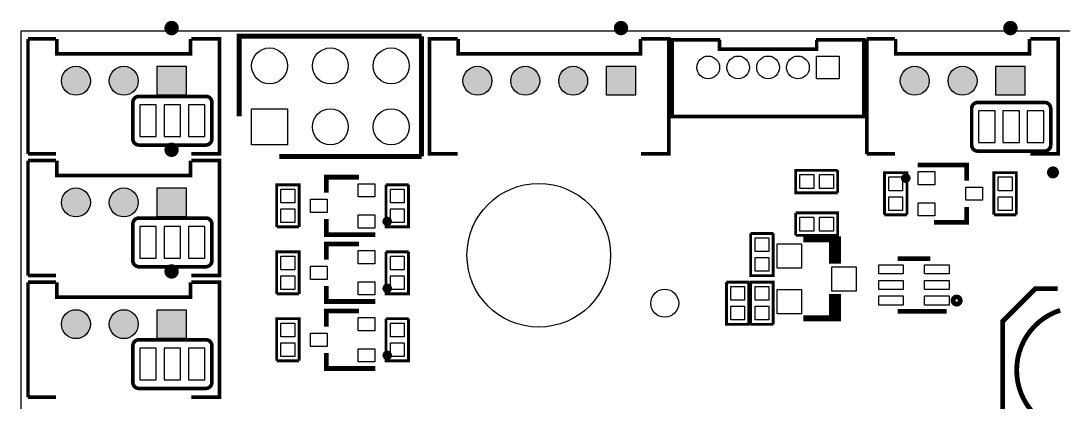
# Model space of a CAD drawing. Extents: x 0 to 145, y 0 to 99.
# Drawn here: x 0.02 to 43.57, y 82.49 to 98.4 of the extents above; entities that cross this region are included whole.
import ezdxf

# ---------------------------------------------------------------- set-up
doc = ezdxf.new("R2010")
doc.units = 0
doc.header["$MEASUREMENT"] = 0
doc.layers.get('0').update_dxf_attribs({"linetype": 'CONTINUOUS'})
for name, color, linetype in [('OUTLINE', 7, 'CONTINUOUS'), ('SILKSCREEN_BOTTOM', 230, 'CONTINUOUS'), ('SILKSCREEN_TOP', 7, 'CONTINUOUS'), ('SOLDERMASK_BOTTOM', 231, 'CONTINUOUS'), ('SOLDERMASK_TOP', 94, 'CONTINUOUS')]:
    doc.layers.add(name, color=color, linetype=linetype)

msp = doc.modelspace()

# ---------------------------------------------------------------- hatches: boundary and pattern name
at = {"linetype": 'Continuous'}
h = msp.add_hatch(color=256, dxfattribs=at)
h.set_gradient(color1=(0, 255, 255), color2=(0, 255, 255), tint=1)
h.paths.add_polyline_path([(5.71246, 90.21572), (6.9215, 90.21572), (6.9215, 91.42476), (5.71246, 91.42476)])
h.paths.add_polyline_path([(3.71348, 90.82024, 1), (4.92252, 90.82024, 1)])
h.paths.add_polyline_path([(2.92354, 90.82024, 1), (1.7145, 90.82024, 1)])
h.paths.add_polyline_path([(5.71246, 86.34476), (5.71246, 85.13572), (6.9215, 85.13572), (6.9215, 86.34476)])
h.paths.add_polyline_path([(4.92252, 85.74024, 1), (3.71348, 85.74024, 1)])
h.paths.add_polyline_path([(2.92354, 85.74024, 1), (1.7145, 85.74024, 1)])
h.paths.add_polyline_path([(18.49374, 95.90024, 1), (19.70278, 95.90024, 1)])
h.paths.add_polyline_path([(20.49272, 95.90024, 1), (21.70176, 95.90024, 1)])
h.paths.add_polyline_path([(22.49424, 95.90024, 1), (23.70328, 95.90024, 1)])
h.paths.add_polyline_path([(24.49322, 95.29572), (25.70226, 95.29572), (25.70226, 96.50476), (24.49322, 96.50476)])
h.paths.add_polyline_path([(36.7665, 95.90024, 1), (37.97554, 95.90024, 1)])
h.paths.add_polyline_path([(38.76548, 95.90024, 1), (39.97452, 95.90024, 1)])
h.paths.add_polyline_path([(40.76446, 95.29572), (41.9735, 95.29572), (41.9735, 96.50476), (40.76446, 96.50476)])
h.paths.add_polyline_path([(48.01743, 94.615, 1), (49.51857, 94.615, 1)])
h.paths.add_polyline_path([(50.55743, 94.615, 1), (52.05857, 94.615, 1)])
h.paths.add_polyline_path([(53.09743, 94.615, 1), (54.59857, 94.615, 1)])
h.paths.add_polyline_path([(55.63743, 94.615, 1), (57.13857, 94.615, 1)])
h.paths.add_polyline_path([(58.17743, 94.615, 1), (59.67857, 94.615, 1)])
h.paths.add_polyline_path([(58.17743, 92.075, 1), (59.67857, 92.075, 1)])
h.paths.add_polyline_path([(55.63743, 92.075, 1), (57.13857, 92.075, 1)])
h.paths.add_polyline_path([(53.09743, 92.075, 1), (54.59857, 92.075, 1)])
h.paths.add_polyline_path([(50.55743, 92.075, 1), (52.05857, 92.075, 1)])
h.paths.add_polyline_path([(48.01616, 91.32316), (49.5173, 91.32316), (49.5173, 92.8243), (48.01616, 92.8243)])
h.paths.add_polyline_path([(92.66174, 83.52028), (92.66174, 82.31124), (93.87078, 82.31124), (93.87078, 83.52028)])
h.paths.add_polyline_path([(95.86976, 82.91576, 1), (94.66072, 82.91576, 1)])
h.paths.add_polyline_path([(97.87128, 82.91576, 1), (96.66224, 82.91576, 1)])
h.paths.add_polyline_path([(99.87026, 82.91576, 1), (98.66122, 82.91576, 1)])
h.paths.add_polyline_path([(1.53924, 38.9255), (1.53924, 37.71646), (2.74828, 37.71646), (2.74828, 38.9255)])
h.paths.add_polyline_path([(2.74828, 36.322, 1), (1.53924, 36.322, 1)])
h.paths.add_polyline_path([(7.82828, 36.322, 1), (6.61924, 36.322, 1)])
h.paths.add_polyline_path([(6.61924, 38.9255), (6.61924, 37.71646), (7.82828, 37.71646), (7.82828, 38.9255)])
h.paths.add_polyline_path([(9.5885, 31.45028), (9.5885, 30.24124), (10.79754, 30.24124), (10.79754, 31.45028)])
h.paths.add_polyline_path([(12.79652, 30.84576, 1), (11.58748, 30.84576, 1)])
h.paths.add_polyline_path([(14.7955, 30.84576, 1), (13.58646, 30.84576, 1)])
h.paths.add_polyline_path([(9.63422, 26.1366), (9.63422, 24.57704), (11.19378, 24.57704), (11.19378, 26.1366)])
h.paths.add_polyline_path([(8.65378, 25.35682, 1), (7.09422, 25.35682, 1)])
h.paths.add_polyline_path([(8.65378, 17.73682, 1), (7.09422, 17.73682, 1)])
h.paths.add_polyline_path([(9.63422, 18.5166), (9.63422, 16.95704), (11.19378, 16.95704), (11.19378, 18.5166)])
h.paths.add_polyline_path([(9.63422, 11.1506), (9.63422, 9.59104), (11.19378, 9.59104), (11.19378, 11.1506)])
h.paths.add_polyline_path([(8.65378, 10.37082, 1), (7.09422, 10.37082, 1)])
h.paths.add_polyline_path([(8.65378, 2.49682, 1), (7.09422, 2.49682, 1)])
h.paths.add_polyline_path([(6.11378, 2.49682, 1), (4.55422, 2.49682, 1)])
h.paths.add_polyline_path([(2.01422, 3.2766), (2.01422, 1.71704), (3.57378, 1.71704), (3.57378, 3.2766)])
h.paths.add_polyline_path([(15.53972, 2.66954), (15.53972, 1.4605), (16.74876, 1.4605), (16.74876, 2.66954)])
h.paths.add_polyline_path([(16.74876, 4.064, 1), (15.53972, 4.064, 1)])
h.paths.add_polyline_path([(16.74876, 6.06298, 1), (15.53972, 6.06298, 1)])
h.paths.add_polyline_path([(21.82876, 6.06298, 1), (20.61972, 6.06298, 1)])
h.paths.add_polyline_path([(21.82876, 4.064, 1), (20.61972, 4.064, 1)])
h.paths.add_polyline_path([(20.61972, 2.66954), (20.61972, 1.4605), (21.82876, 1.4605), (21.82876, 2.66954)])
h.paths.add_polyline_path([(25.69972, 2.66954), (25.69972, 1.4605), (26.90876, 1.4605), (26.90876, 2.66954)])
h.paths.add_polyline_path([(26.90876, 4.064, 1), (25.69972, 4.064, 1)])
h.paths.add_polyline_path([(26.90876, 6.06298, 1), (25.69972, 6.06298, 1)])
h.paths.add_polyline_path([(35.32378, 2.75336, 1), (33.76422, 2.75336, 1)])
h.paths.add_polyline_path([(37.86378, 2.75336, 1), (36.30422, 2.75336, 1)])
h.paths.add_polyline_path([(40.40378, 2.75336, 1), (38.84422, 2.75336, 1)])
h.paths.add_polyline_path([(41.38422, 3.53314), (41.38422, 1.97358), (42.94378, 1.97358), (42.94378, 3.53314)])
h.paths.add_polyline_path([(29.6926, 34.30778), (29.6926, 32.74822), (31.25216, 32.74822), (31.25216, 34.30778)])
h.paths.add_polyline_path([(31.25216, 30.988, 1), (29.6926, 30.988, 1)])
h.paths.add_polyline_path([(31.25216, 28.448, 1), (29.6926, 28.448, 1)])
h.paths.add_polyline_path([(31.25216, 25.908, 1), (29.6926, 25.908, 1)])
h.paths.add_polyline_path([(31.25216, 23.368, 1), (29.6926, 23.368, 1)])
h.paths.add_polyline_path([(31.25216, 20.828, 1), (29.6926, 20.828, 1)])
h.paths.add_polyline_path([(29.6926, 19.06778), (29.6926, 17.50822), (31.25216, 17.50822), (31.25216, 19.06778)])
h.paths.add_polyline_path([(31.25216, 15.748, 1), (29.6926, 15.748, 1)])
h.paths.add_polyline_path([(38.87216, 15.748, 1), (37.3126, 15.748, 1)])
h.paths.add_polyline_path([(43.95216, 15.748, 1), (42.3926, 15.748, 1)])
h.paths.add_polyline_path([(47.25416, 15.748, 1), (45.6946, 15.748, 1)])
h.paths.add_polyline_path([(45.6946, 19.06778), (45.6946, 17.50822), (47.25416, 17.50822), (47.25416, 19.06778)])
h.paths.add_polyline_path([(43.95216, 18.288, 1), (42.3926, 18.288, 1)])
h.paths.add_polyline_path([(43.95216, 20.828, 1), (42.3926, 20.828, 1)])
h.paths.add_polyline_path([(43.95216, 23.368, 1), (42.3926, 23.368, 1)])
h.paths.add_polyline_path([(43.95216, 25.908, 1), (42.3926, 25.908, 1)])
h.paths.add_polyline_path([(43.95216, 28.448, 1), (42.3926, 28.448, 1)])
h.paths.add_polyline_path([(43.95216, 30.988, 1), (42.3926, 30.988, 1)])
h.paths.add_polyline_path([(43.95216, 33.528, 1), (42.3926, 33.528, 1)])
h.paths.add_polyline_path([(45.6946, 34.30778), (45.6946, 32.74822), (47.25416, 32.74822), (47.25416, 34.30778)])
h.paths.add_polyline_path([(47.25416, 30.988, 1), (45.6946, 30.988, 1)])
h.paths.add_polyline_path([(47.25416, 28.448, 1), (45.6946, 28.448, 1)])
h.paths.add_polyline_path([(47.25416, 25.908, 1), (45.6946, 25.908, 1)])
h.paths.add_polyline_path([(47.25416, 23.368, 1), (45.6946, 23.368, 1)])
h.paths.add_polyline_path([(47.25416, 20.828, 1), (45.6946, 20.828, 1)])
h.paths.add_polyline_path([(54.87416, 15.748, 1), (53.3146, 15.748, 1)])
h.paths.add_polyline_path([(59.95416, 15.748, 1), (58.3946, 15.748, 1)])
h.paths.add_polyline_path([(59.95416, 18.288, 1), (58.3946, 18.288, 1)])
h.paths.add_polyline_path([(59.95416, 20.828, 1), (58.3946, 20.828, 1)])
h.paths.add_polyline_path([(59.95416, 23.368, 1), (58.3946, 23.368, 1)])
h.paths.add_polyline_path([(59.95416, 25.908, 1), (58.3946, 25.908, 1)])
h.paths.add_polyline_path([(59.95416, 28.448, 1), (58.3946, 28.448, 1)])
h.paths.add_polyline_path([(59.95416, 30.988, 1), (58.3946, 30.988, 1)])
h.paths.add_polyline_path([(59.95416, 33.528, 1), (58.3946, 33.528, 1)])
h.paths.add_polyline_path([(61.6966, 34.30778), (61.6966, 32.74822), (63.25616, 32.74822), (63.25616, 34.30778)])
h.paths.add_polyline_path([(63.25616, 30.988, 1), (61.6966, 30.988, 1)])
h.paths.add_polyline_path([(63.25616, 28.448, 1), (61.6966, 28.448, 1)])
h.paths.add_polyline_path([(63.25616, 25.908, 1), (61.6966, 25.908, 1)])
h.paths.add_polyline_path([(63.25616, 23.368, 1), (61.6966, 23.368, 1)])
h.paths.add_polyline_path([(63.25616, 20.828, 1), (61.6966, 20.828, 1)])
h.paths.add_polyline_path([(61.6966, 19.06778), (61.6966, 17.50822), (63.25616, 17.50822), (63.25616, 19.06778)])
h.paths.add_polyline_path([(63.25616, 15.748, 1), (61.6966, 15.748, 1)])
h.paths.add_polyline_path([(70.87616, 15.748, 1), (69.3166, 15.748, 1)])
h.paths.add_polyline_path([(75.95616, 15.748, 1), (74.3966, 15.748, 1)])
h.paths.add_polyline_path([(75.95616, 18.288, 1), (74.3966, 18.288, 1)])
h.paths.add_polyline_path([(75.95616, 20.828, 1), (74.3966, 20.828, 1)])
h.paths.add_polyline_path([(75.95616, 23.368, 1), (74.3966, 23.368, 1)])
h.paths.add_polyline_path([(75.95616, 25.908, 1), (74.3966, 25.908, 1)])
h.paths.add_polyline_path([(75.95616, 28.448, 1), (74.3966, 28.448, 1)])
h.paths.add_polyline_path([(75.95616, 30.988, 1), (74.3966, 30.988, 1)])
h.paths.add_polyline_path([(75.95616, 33.528, 1), (74.3966, 33.528, 1)])
h.paths.add_polyline_path([(77.6986, 34.30778), (77.6986, 32.74822), (79.25816, 32.74822), (79.25816, 34.30778)])
h.paths.add_polyline_path([(79.25816, 30.988, 1), (77.6986, 30.988, 1)])
h.paths.add_polyline_path([(79.25816, 28.448, 1), (77.6986, 28.448, 1)])
h.paths.add_polyline_path([(79.25816, 25.908, 1), (77.6986, 25.908, 1)])
h.paths.add_polyline_path([(79.25816, 23.368, 1), (77.6986, 23.368, 1)])
h.paths.add_polyline_path([(79.25816, 20.828, 1), (77.6986, 20.828, 1)])
h.paths.add_polyline_path([(77.6986, 19.06778), (77.6986, 17.50822), (79.25816, 17.50822), (79.25816, 19.06778)])
h.paths.add_polyline_path([(79.25816, 15.748, 1), (77.6986, 15.748, 1)])
h.paths.add_polyline_path([(86.87816, 15.748, 1), (85.3186, 15.748, 1)])
h.paths.add_polyline_path([(91.95816, 15.748, 1), (90.3986, 15.748, 1)])
h.paths.add_polyline_path([(91.95816, 18.288, 1), (90.3986, 18.288, 1)])
h.paths.add_polyline_path([(91.95816, 20.828, 1), (90.3986, 20.828, 1)])
h.paths.add_polyline_path([(91.95816, 23.368, 1), (90.3986, 23.368, 1)])
h.paths.add_polyline_path([(91.95816, 25.908, 1), (90.3986, 25.908, 1)])
h.paths.add_polyline_path([(91.95816, 28.448, 1), (90.3986, 28.448, 1)])
h.paths.add_polyline_path([(91.95816, 30.988, 1), (90.3986, 30.988, 1)])
h.paths.add_polyline_path([(91.95816, 33.528, 1), (90.3986, 33.528, 1)])
h.paths.add_polyline_path([(93.7006, 34.30778), (93.7006, 32.74822), (95.26016, 32.74822), (95.26016, 34.30778)])
h.paths.add_polyline_path([(95.26016, 30.988, 1), (93.7006, 30.988, 1)])
h.paths.add_polyline_path([(95.26016, 28.448, 1), (93.7006, 28.448, 1)])
h.paths.add_polyline_path([(95.26016, 25.908, 1), (93.7006, 25.908, 1)])
h.paths.add_polyline_path([(95.26016, 23.368, 1), (93.7006, 23.368, 1)])
h.paths.add_polyline_path([(95.26016, 20.828, 1), (93.7006, 20.828, 1)])
h.paths.add_polyline_path([(93.7006, 19.06778), (93.7006, 17.50822), (95.26016, 17.50822), (95.26016, 19.06778)])
h.paths.add_polyline_path([(95.26016, 15.748, 1), (93.7006, 15.748, 1)])
h.paths.add_polyline_path([(107.96016, 33.528, 1), (106.4006, 33.528, 1)])
h.paths.add_polyline_path([(107.96016, 30.988, 1), (106.4006, 30.988, 1)])
h.paths.add_polyline_path([(107.96016, 28.448, 1), (106.4006, 28.448, 1)])
h.paths.add_polyline_path([(107.96016, 25.908, 1), (106.4006, 25.908, 1)])
h.paths.add_polyline_path([(107.96016, 23.368, 1), (106.4006, 23.368, 1)])
h.paths.add_polyline_path([(107.96016, 20.828, 1), (106.4006, 20.828, 1)])
h.paths.add_polyline_path([(107.96016, 18.288, 1), (106.4006, 18.288, 1)])
h.paths.add_polyline_path([(107.96016, 15.748, 1), (106.4006, 15.748, 1)])
h.paths.add_polyline_path([(102.88016, 15.748, 1), (101.3206, 15.748, 1)])
h.paths.add_polyline_path([(51.32578, 2.75336, 1), (49.76622, 2.75336, 1)])
h.paths.add_polyline_path([(53.86578, 2.75336, 1), (52.30622, 2.75336, 1)])
h.paths.add_polyline_path([(56.40578, 2.75336, 1), (54.84622, 2.75336, 1)])
h.paths.add_polyline_path([(57.38622, 3.53314), (57.38622, 1.97358), (58.94578, 1.97358), (58.94578, 3.53314)])
h.paths.add_polyline_path([(67.32778, 2.75336, 1), (65.76822, 2.75336, 1)])
h.paths.add_polyline_path([(69.86778, 2.75336, 1), (68.30822, 2.75336, 1)])
h.paths.add_polyline_path([(72.40778, 2.75336, 1), (70.84822, 2.75336, 1)])
h.paths.add_polyline_path([(73.38822, 3.53314), (73.38822, 1.97358), (74.94778, 1.97358), (74.94778, 3.53314)])
h.paths.add_polyline_path([(83.32978, 2.75336, 1), (81.77022, 2.75336, 1)])
h.paths.add_polyline_path([(85.86978, 2.75336, 1), (84.31022, 2.75336, 1)])
h.paths.add_polyline_path([(88.40978, 2.75336, 1), (86.85022, 2.75336, 1)])
h.paths.add_polyline_path([(89.39022, 3.53314), (89.39022, 1.97358), (90.94978, 1.97358), (90.94978, 3.53314)])
h.paths.add_polyline_path([(99.33178, 2.75336, 1), (97.77222, 2.75336, 1)])
h.paths.add_polyline_path([(101.87178, 2.75336, 1), (100.31222, 2.75336, 1)])
h.paths.add_polyline_path([(104.41178, 2.75336, 1), (102.85222, 2.75336, 1)])
h.paths.add_polyline_path([(105.39222, 3.53314), (105.39222, 1.97358), (106.95178, 1.97358), (106.95178, 3.53314)])
h.paths.add_polyline_path([(112.75314, 2.54, 1), (111.19358, 2.54, 1)])
h.paths.add_polyline_path([(112.75314, 5.08, 1), (111.19358, 5.08, 1)])
h.paths.add_polyline_path([(112.75314, 7.62, 1), (111.19358, 7.62, 1)])
h.paths.add_polyline_path([(111.19358, 10.93978), (111.19358, 9.38022), (112.75314, 9.38022), (112.75314, 10.93978)])
h.paths.add_polyline_path([(116.85524, 10.95502), (116.85524, 9.74598), (118.06428, 9.74598), (118.06428, 10.95502)])
h.paths.add_polyline_path([(118.06428, 8.34898, 1), (116.85524, 8.34898, 1)])
h.paths.add_polyline_path([(118.06428, 6.35, 1), (116.85524, 6.35, 1)])
h.paths.add_polyline_path([(118.06428, 4.35102, 1), (116.85524, 4.35102, 1)])
h.paths.add_polyline_path([(118.06428, 2.3495, 1), (116.85524, 2.3495, 1)])
h.paths.add_polyline_path([(134.6454, 6.62178), (134.6454, 5.06222), (136.20496, 5.06222), (136.20496, 6.62178)])
h.paths.add_polyline_path([(136.20496, 8.382, 1), (134.6454, 8.382, 1)])
h.paths.add_polyline_path([(136.20496, 10.922, 1), (134.6454, 10.922, 1)])
h.paths.add_polyline_path([(134.6454, 41.41978), (134.6454, 39.86022), (136.20496, 39.86022), (136.20496, 41.41978)])
h.paths.add_polyline_path([(136.20496, 43.18, 1), (134.6454, 43.18, 1)])
h.paths.add_polyline_path([(136.20496, 45.72, 1), (134.6454, 45.72, 1)])
h.paths.add_polyline_path([(133.2865, 55.38724, 1), (132.07746, 55.38724, 1)])
h.paths.add_polyline_path([(133.2865, 57.38876, 1), (132.07746, 57.38876, 1)])
h.paths.add_polyline_path([(32.13354, 38.24224, 1), (30.9245, 38.24224, 1)])
h.paths.add_polyline_path([(34.13252, 38.24224, 1), (32.92348, 38.24224, 1)])
h.paths.add_polyline_path([(34.92246, 38.84676), (34.92246, 37.63772), (36.1315, 37.63772), (36.1315, 38.84676)])
h.paths.add_polyline_path([(48.13554, 38.24224, 1), (46.9265, 38.24224, 1)])
h.paths.add_polyline_path([(50.13452, 38.24224, 1), (48.92548, 38.24224, 1)])
h.paths.add_polyline_path([(50.92446, 38.84676), (50.92446, 37.63772), (52.1335, 37.63772), (52.1335, 38.84676)])
h.paths.add_polyline_path([(35.24504, 47.8155), (35.24504, 46.1645), (36.89604, 46.1645), (36.89604, 47.8155)])
h.paths.add_polyline_path([(34.35604, 46.99, 1), (32.70504, 46.99, 1)])
h.paths.add_polyline_path([(31.81604, 46.99, 1), (30.16504, 46.99, 1)])
h.paths.add_polyline_path([(96.20186, 95.4405), (97.85922, 95.4405), (97.85922, 96.5835), (96.20186, 96.5835)], flags=9)
h.paths.add_polyline_path([(96.13096, 89.8525), (97.93012, 89.8525), (97.93012, 90.9955), (96.13096, 90.9955)], flags=9)
h.paths.add_polyline_path([(48.29387, 95.6945), (49.24213, 95.6945), (49.24213, 96.8375), (48.29387, 96.8375)], flags=9)
h.paths.add_polyline_path([(48.43568, 89.8525), (49.10032, 89.8525), (49.10032, 90.9955), (48.43568, 90.9955)], flags=9)
h = msp.add_hatch(color=256, dxfattribs=at)
h.set_gradient(color1=(0, 255, 255), color2=(0, 255, 255), tint=1)
h.paths.add_polyline_path([(1.7145, 95.90024, 1), (2.92354, 95.90024, 1)])
h = msp.add_hatch(color=256, dxfattribs=at)
h.set_gradient(color1=(0, 255, 255), color2=(0, 255, 255), tint=1)
h.paths.add_polyline_path([(5.71246, 95.29572), (6.9215, 95.29572), (6.9215, 96.50476), (5.71246, 96.50476)])
h.paths.add_polyline_path([(3.71348, 95.90024, 1), (4.92252, 95.90024, 1)])

# ---------------------------------------------------------------- linework, layer by layer
at = {"layer": 'OUTLINE'}
msp.add_lwpolyline([(0.01778, 97.97796), (0.01778, -0.02286), (138.01852, -0.02286), (138.01852, 97.97796)], close=True, dxfattribs=at)
at = {"layer": 'SILKSCREEN_BOTTOM', "const_width": 0.1524}
for points in [[(4.699, 94.996, -0.414214), (4.953, 95.25)], [(7.747, 95.25, -0.414214), (8.001, 94.996)], [(39.751, 94.742, -0.414214), (40.005, 94.996)], [(42.799, 94.996, -0.414214), (43.053, 94.742)], [(4.953, 93.218, -0.414214), (4.699, 93.472)], [(8.001, 93.472, -0.414214), (7.747, 93.218)], [(40.005, 92.964, -0.414214), (39.751, 93.218)], [(43.053, 93.218, -0.414214), (42.799, 92.964)], [(4.699, 89.916, -0.414214), (4.953, 90.17)], [(7.747, 90.17, -0.414214), (8.001, 89.916)], [(4.953, 88.138, -0.414214), (4.699, 88.392)], [(8.001, 88.392, -0.414214), (7.747, 88.138)], [(4.699, 84.836, -0.414214), (4.953, 85.09)], [(7.747, 85.09, -0.414214), (8.001, 84.836)], [(4.953, 83.058, -0.414214), (4.699, 83.312)], [(8.001, 83.312, -0.414214), (7.747, 83.058)]]:
    msp.add_lwpolyline(points, format="xyb", dxfattribs=at)
for points in [[(4.699, 94.996), (4.699, 93.472)], [(4.953, 95.25), (7.747, 95.25)], [(8.001, 94.996), (8.001, 93.472)], [(42.799, 94.996), (40.005, 94.996)], [(39.751, 93.218), (39.751, 94.742)], [(43.053, 93.218), (43.053, 94.742)], [(4.953, 93.218), (7.747, 93.218)], [(42.799, 92.964), (40.005, 92.964)], [(4.953, 90.17), (7.747, 90.17)], [(4.699, 89.916), (4.699, 88.392)], [(8.001, 89.916), (8.001, 88.392)], [(4.953, 88.138), (7.747, 88.138)], [(4.953, 85.09), (7.747, 85.09)], [(4.699, 84.836), (4.699, 83.312)], [(8.001, 84.836), (8.001, 83.312)], [(4.953, 83.058), (7.747, 83.058)]]:
    msp.add_lwpolyline(points, dxfattribs=at)
at = {"layer": 'SILKSCREEN_TOP'}
for points, const_width in [([(6.46938, 98.09988, 1.000794), (6.16712, 98.09988, 0.999206), (6.46938, 98.09988)], 0.29972), ([(25.2476, 98.09988, 1.000801), (24.94788, 98.09988, 0.9992), (25.2476, 98.09988)], 0.29972), ([(41.52138, 98.09988, 1.000794), (41.21912, 98.09988, 0.999206), (41.52138, 98.09988)], 0.29972), ([(6.46938, 93.01988, 1.000794), (6.16712, 93.01988, 0.999206), (6.46938, 93.01988)], 0.29972), ([(37.0967, 91.83624, 0.997611), (36.89604, 91.83624, 1.002395), (37.0967, 91.83624)], 0.20066), ([(43.27398, 92.075, 1), (43.02252, 92.075, 1), (43.27398, 92.075)], 0.24892), ([(15.42542, 90.02776, 1.002457), (15.22984, 90.02776, 0.997549), (15.42542, 90.02776)], 0.20066), ([(6.46938, 87.93988, 1.000794), (6.16712, 87.93988, 0.999206), (6.46938, 87.93988)], 0.29972), ([(15.42542, 87.23376, 1.002457), (15.22984, 87.23376, 0.997549), (15.42542, 87.23376)], 0.20066), ([(39.27348, 86.72576, 1.001603), (38.97376, 86.72576, 0.9984), (39.27348, 86.72576)], 0.20066), ([(43.44924, 81.32064, -0.727603), (43.44924, 86.31936)], 0.20066), ([(15.42542, 84.43976, 1.002457), (15.22984, 84.43976, 0.997549), (15.42542, 84.43976)], 0.20066)]:
    msp.add_lwpolyline(points, format="xyb", dxfattribs=dict(at, const_width=const_width))
for points, const_width in [([(1.48844, 97.6503), (0.3175, 97.6503)], 0.14986), ([(0.3175, 97.6503), (0.3175, 92.8497)], 0.14986), ([(1.524, 97.6503), (1.524, 97.028), (7.112, 97.028), (7.112, 97.6503)], 0.14986), ([(7.14756, 97.6503), (8.3185, 97.6503), (8.3185, 92.8497), (7.14756, 92.8497)], 0.14986), ([(16.76146, 97.75952), (9.14146, 97.75952), (9.14146, 94.4118)], 0.20066), ([(16.76146, 92.74048), (16.76146, 97.75952)], 0.20066), ([(18.26768, 97.6503), (17.09674, 97.6503), (17.09674, 92.8497), (18.26768, 92.8497)], 0.14986), ([(18.288, 97.6503), (18.288, 97.028), (25.908, 97.028), (25.908, 97.6503)], 0.14986), ([(25.92832, 92.8497), (27.09926, 92.8497), (27.09926, 97.6503), (25.92832, 97.6503)], 0.14986), ([(29.24302, 97.60712), (27.2415, 97.60712), (27.2415, 94.40672), (35.2425, 94.40672), (35.2425, 97.60712), (33.24098, 97.60712)], 0.14986), ([(29.21, 97.60712), (29.21, 97.2185), (33.274, 97.2185), (33.274, 97.60712)], 0.14986), ([(36.54044, 97.6503), (35.3695, 97.6503)], 0.14986), ([(35.3695, 97.6503), (35.3695, 92.8497)], 0.14986), ([(36.576, 97.6503), (36.576, 97.028), (42.164, 97.028), (42.164, 97.6503)], 0.14986), ([(42.19956, 97.6503), (43.3705, 97.6503), (43.3705, 92.8497), (42.19956, 92.8497)], 0.14986), ([(0.3175, 92.8497), (1.48844, 92.8497)], 0.14986), ([(10.81532, 92.74048), (16.76146, 92.74048)], 0.20066), ([(35.3695, 92.8497), (36.54044, 92.8497)], 0.14986), ([(1.48844, 92.5703), (0.3175, 92.5703)], 0.14986), ([(0.3175, 92.5703), (0.3175, 87.7697)], 0.14986), ([(1.524, 92.5703), (1.524, 91.948), (7.112, 91.948), (7.112, 92.5703)], 0.14986), ([(7.14756, 92.5703), (8.3185, 92.5703), (8.3185, 87.7697), (7.14756, 87.7697)], 0.14986), ([(37.49802, 92.38488), (39.54272, 92.38488), (39.54272, 91.73718)], 0.20066), ([(14.14272, 91.87688), (12.78128, 91.87688), (12.78128, 91.22918)], 0.20066), ([(34.15284, 91.2241), (32.39516, 91.2241), (32.39516, 92.1639), (34.15284, 92.1639)], 0.11938), ([(34.15284, 91.2241), (34.15284, 92.1639)], 0.11938), ([(36.1061, 90.30716), (36.1061, 92.06484), (37.0459, 92.06484), (37.0459, 90.30716)], 0.11938), ([(40.6781, 90.30716), (40.6781, 92.06484), (41.6179, 92.06484), (41.6179, 90.30716)], 0.11938), ([(10.7061, 89.79916), (10.7061, 91.55684), (11.6459, 91.55684), (11.6459, 89.79916)], 0.11938), ([(16.2179, 91.55684), (15.2781, 91.55684)], 0.11938), ([(16.2179, 91.55684), (16.2179, 89.79916), (15.2781, 89.79916), (15.2781, 91.55684)], 0.11938), ([(38.18128, 89.98712), (39.54272, 89.98712), (39.54272, 90.63482)], 0.20066), ([(14.82598, 89.47912), (12.78128, 89.47912), (12.78128, 90.12682)], 0.20066), ([(32.39516, 90.3859), (32.39516, 89.4461)], 0.11938), ([(32.39516, 90.3859), (34.15284, 90.3859), (34.15284, 89.4461), (32.39516, 89.4461)], 0.11938), ([(36.1061, 90.30716), (37.0459, 90.30716)], 0.11938), ([(40.6781, 90.30716), (41.6179, 90.30716)], 0.11938), ([(10.7061, 89.79916), (11.6459, 89.79916)], 0.11938), ([(31.4579, 89.52484), (30.5181, 89.52484)], 0.11938), ([(31.4579, 89.52484), (31.4579, 87.76716), (30.5181, 87.76716), (30.5181, 89.52484)], 0.11938), ([(33.909, 89.281), (33.909, 88.392), (34.163, 88.392), (34.163, 89.281), (32.7152, 89.281)], 0.254), ([(14.14272, 89.08288), (12.78128, 89.08288), (12.78128, 88.43518)], 0.20066), ([(10.7061, 87.00516), (10.7061, 88.76284), (11.6459, 88.76284), (11.6459, 87.00516)], 0.11938), ([(16.2179, 88.76284), (15.2781, 88.76284)], 0.11938), ([(16.2179, 88.76284), (16.2179, 87.00516), (15.2781, 87.00516), (15.2781, 88.76284)], 0.11938), ([(38.01872, 88.47582), (36.65728, 88.47582)], 0.20066), ([(0.3175, 87.7697), (1.48844, 87.7697)], 0.14986), ([(1.48844, 87.4903), (0.3175, 87.4903)], 0.14986), ([(0.3175, 87.4903), (0.3175, 82.6897)], 0.14986), ([(1.524, 87.4903), (1.524, 86.868), (7.112, 86.868), (7.112, 87.4903)], 0.14986), ([(7.14756, 87.4903), (8.3185, 87.4903), (8.3185, 82.6897), (7.14756, 82.6897)], 0.14986), ([(30.4419, 87.49284), (29.5021, 87.49284)], 0.11938), ([(30.4419, 87.49284), (30.4419, 85.73516), (29.5021, 85.73516), (29.5021, 87.49284)], 0.11938), ([(30.5181, 85.73516), (30.5181, 87.49284), (31.4579, 87.49284), (31.4579, 85.73516)], 0.11938), ([(14.82598, 86.68512), (12.78128, 86.68512), (12.78128, 87.33282)], 0.20066), ([(43.34002, 80.41894), (41.04894, 80.41894), (41.04894, 85.85962), (42.41038, 87.22106), (43.34002, 87.22106)], 0.20066), ([(10.7061, 87.00516), (11.6459, 87.00516)], 0.11938), ([(33.909, 85.979), (33.909, 86.868), (34.163, 86.868), (34.163, 85.979), (32.7152, 85.979)], 0.254), ([(14.14272, 86.28888), (12.78128, 86.28888), (12.78128, 85.64118)], 0.20066), ([(38.70198, 86.27618), (36.65728, 86.27618)], 0.20066), ([(10.7061, 84.21116), (10.7061, 85.96884), (11.6459, 85.96884), (11.6459, 84.21116)], 0.11938), ([(16.2179, 85.96884), (15.2781, 85.96884)], 0.11938), ([(16.2179, 85.96884), (16.2179, 84.21116), (15.2781, 84.21116), (15.2781, 85.96884)], 0.11938), ([(30.5181, 85.73516), (31.4579, 85.73516)], 0.11938), ([(14.82598, 83.89112), (12.78128, 83.89112), (12.78128, 84.53882)], 0.20066), ([(10.7061, 84.21116), (11.6459, 84.21116)], 0.11938), ([(0.3175, 82.6897), (1.48844, 82.6897)], 0.14986)]:
    msp.add_lwpolyline(points, dxfattribs=dict(at, const_width=const_width))
at = {"layer": 'SOLDERMASK_BOTTOM'}
for points in [[(34.21634, 96.93148), (34.21634, 95.98152), (33.26638, 95.98152), (33.26638, 96.93148)], [(6.9215, 95.29572), (5.71246, 95.29572), (5.71246, 96.50476), (6.9215, 96.50476)], [(25.70226, 95.29572), (24.49322, 95.29572), (24.49322, 96.50476), (25.70226, 96.50476)], [(41.9735, 95.29572), (40.76446, 95.29572), (40.76446, 96.50476), (41.9735, 96.50476)], [(4.9911, 94.8944), (4.9911, 93.5736), (5.6769, 93.5736), (5.6769, 94.8944)], [(6.0071, 94.8944), (6.0071, 93.5736), (6.6929, 93.5736), (6.6929, 94.8944)], [(7.0231, 94.8944), (7.0231, 93.5736), (7.7089, 93.5736), (7.7089, 94.8944)], [(9.65962, 93.22816), (9.65962, 94.7293), (11.16076, 94.7293), (11.16076, 93.22816)], [(40.7289, 93.3196), (40.7289, 94.6404), (40.0431, 94.6404), (40.0431, 93.3196)], [(41.7449, 93.3196), (41.7449, 94.6404), (41.0591, 94.6404), (41.0591, 93.3196)], [(42.7609, 93.3196), (42.7609, 94.6404), (42.0751, 94.6404), (42.0751, 93.3196)], [(6.9215, 90.21572), (5.71246, 90.21572), (5.71246, 91.42476), (6.9215, 91.42476)], [(4.9911, 89.8144), (4.9911, 88.4936), (5.6769, 88.4936), (5.6769, 89.8144)], [(6.0071, 89.8144), (6.0071, 88.4936), (6.6929, 88.4936), (6.6929, 89.8144)], [(7.0231, 89.8144), (7.0231, 88.4936), (7.7089, 88.4936), (7.7089, 89.8144)], [(6.9215, 85.13572), (5.71246, 85.13572), (5.71246, 86.34476), (6.9215, 86.34476)], [(4.9911, 84.7344), (4.9911, 83.4136), (5.6769, 83.4136), (5.6769, 84.7344)], [(6.0071, 84.7344), (6.0071, 83.4136), (6.6929, 83.4136), (6.6929, 84.7344)], [(7.0231, 84.7344), (7.0231, 83.4136), (7.7089, 83.4136), (7.7089, 84.7344)]]:
    msp.add_lwpolyline(points, close=True, dxfattribs=at)
for centre, radius in [((10.41146, 96.52), 0.75057), ((12.95146, 96.52), 0.75057), ((15.49146, 96.52), 0.75057), ((28.74264, 96.4565), 0.47498), ((29.99232, 96.4565), 0.47498), ((31.242, 96.4565), 0.47498), ((32.49168, 96.4565), 0.47498), ((2.31902, 95.90024), 0.60452), ((4.318, 95.90024), 0.60452), ((19.09826, 95.90024), 0.60452), ((21.09724, 95.90024), 0.60452), ((23.09876, 95.90024), 0.60452), ((37.37102, 95.90024), 0.60452), ((39.37, 95.90024), 0.60452), ((12.95146, 93.98), 0.75057), ((15.49146, 93.98), 0.75057), ((21.66112, 88.61806), 2.99974), ((2.31902, 90.82024), 0.60452), ((4.318, 90.82024), 0.60452), ((2.31902, 85.74024), 0.60452), ((4.318, 85.74024), 0.60452)]:
    msp.add_circle(centre, radius, dxfattribs=at)
at = {"layer": 'SOLDERMASK_TOP'}
for points in [[(34.21634, 96.93148), (34.21634, 95.98152), (33.26638, 95.98152), (33.26638, 96.93148)], [(6.9215, 95.29572), (5.71246, 95.29572), (5.71246, 96.50476), (6.9215, 96.50476)], [(25.70226, 95.29572), (24.49322, 95.29572), (24.49322, 96.50476), (25.70226, 96.50476)], [(41.9735, 95.29572), (40.76446, 95.29572), (40.76446, 96.50476), (41.9735, 96.50476)], [(9.65962, 93.22816), (9.65962, 94.7293), (11.16076, 94.7293), (11.16076, 93.22816)], [(33.14954, 91.98356), (33.14954, 91.40444), (32.5755, 91.40444), (32.5755, 91.98356)], [(33.39846, 91.40444), (33.39846, 91.98356), (33.9725, 91.98356), (33.9725, 91.40444)], [(38.21684, 91.56065), (37.5158, 91.56065), (37.5158, 92.11183), (38.21684, 92.11183)], [(14.8082, 91.05265), (14.10716, 91.05265), (14.10716, 91.60383), (14.8082, 91.60383)], [(36.86556, 91.31046), (36.28644, 91.31046), (36.28644, 91.8845), (36.86556, 91.8845)], [(41.43756, 91.31046), (40.85844, 91.31046), (40.85844, 91.8845), (41.43756, 91.8845)], [(6.9215, 90.21572), (5.71246, 90.21572), (5.71246, 91.42476), (6.9215, 91.42476)], [(11.46556, 90.80246), (10.88644, 90.80246), (10.88644, 91.3765), (11.46556, 91.3765)], [(16.03756, 90.80246), (15.45844, 90.80246), (15.45844, 91.3765), (16.03756, 91.3765)], [(36.28644, 91.06154), (36.86556, 91.06154), (36.86556, 90.4875), (36.28644, 90.4875)], [(39.50716, 91.46159), (40.2082, 91.46159), (40.2082, 90.91041), (39.50716, 90.91041)], [(40.85844, 91.06154), (41.43756, 91.06154), (41.43756, 90.4875), (40.85844, 90.4875)], [(12.81684, 90.40241), (12.1158, 90.40241), (12.1158, 90.95359), (12.81684, 90.95359)], [(37.5158, 90.81135), (38.21684, 90.81135), (38.21684, 90.26017), (37.5158, 90.26017)], [(10.88644, 90.55354), (11.46556, 90.55354), (11.46556, 89.9795), (10.88644, 89.9795)], [(14.10716, 90.30335), (14.8082, 90.30335), (14.8082, 89.75217), (14.10716, 89.75217)], [(15.45844, 90.55354), (16.03756, 90.55354), (16.03756, 89.9795), (15.45844, 89.9795)], [(33.14954, 90.20556), (33.14954, 89.62644), (32.5755, 89.62644), (32.5755, 90.20556)], [(33.39846, 89.62644), (33.39846, 90.20556), (33.9725, 90.20556), (33.9725, 89.62644)], [(31.27756, 88.77046), (30.69844, 88.77046), (30.69844, 89.3445), (31.27756, 89.3445)], [(31.623, 89.0905), (32.639, 89.0905), (32.639, 88.0745), (31.623, 88.0745)], [(11.46556, 88.00846), (10.88644, 88.00846), (10.88644, 88.5825), (11.46556, 88.5825)], [(14.8082, 88.25865), (14.10716, 88.25865), (14.10716, 88.80983), (14.8082, 88.80983)], [(16.03756, 88.00846), (15.45844, 88.00846), (15.45844, 88.5825), (16.03756, 88.5825)], [(30.69844, 88.52154), (31.27756, 88.52154), (31.27756, 87.9475), (30.69844, 87.9475)], [(12.81684, 87.60841), (12.1158, 87.60841), (12.1158, 88.15959), (12.81684, 88.15959)], [(33.909, 88.138), (34.925, 88.138), (34.925, 87.122), (33.909, 87.122)], [(36.8935, 88.21674), (36.8935, 87.83574), (35.87242, 87.83574), (35.87242, 88.21674)], [(38.80358, 88.21674), (38.80358, 87.83574), (37.7825, 87.83574), (37.7825, 88.21674)], [(10.88644, 87.75954), (11.46556, 87.75954), (11.46556, 87.1855), (10.88644, 87.1855)], [(15.45844, 87.75954), (16.03756, 87.75954), (16.03756, 87.1855), (15.45844, 87.1855)], [(36.8935, 87.5665), (36.8935, 87.1855), (35.87242, 87.1855), (35.87242, 87.5665)], [(38.80358, 87.5665), (38.80358, 87.1855), (37.7825, 87.1855), (37.7825, 87.5665)], [(14.10716, 87.50935), (14.8082, 87.50935), (14.8082, 86.95817), (14.10716, 86.95817)], [(30.26156, 86.73846), (29.68244, 86.73846), (29.68244, 87.3125), (30.26156, 87.3125)], [(31.27756, 86.73846), (30.69844, 86.73846), (30.69844, 87.3125), (31.27756, 87.3125)], [(31.623, 87.1855), (32.639, 87.1855), (32.639, 86.1695), (31.623, 86.1695)], [(36.8935, 86.91626), (36.8935, 86.53526), (35.87242, 86.53526), (35.87242, 86.91626)], [(38.80358, 86.91626), (38.80358, 86.53526), (37.7825, 86.53526), (37.7825, 86.91626)], [(6.9215, 85.13572), (5.71246, 85.13572), (5.71246, 86.34476), (6.9215, 86.34476)], [(29.68244, 86.48954), (30.26156, 86.48954), (30.26156, 85.9155), (29.68244, 85.9155)], [(30.69844, 86.48954), (31.27756, 86.48954), (31.27756, 85.9155), (30.69844, 85.9155)], [(14.8082, 85.46465), (14.10716, 85.46465), (14.10716, 86.01583), (14.8082, 86.01583)], [(11.46556, 85.21446), (10.88644, 85.21446), (10.88644, 85.7885), (11.46556, 85.7885)], [(16.03756, 85.21446), (15.45844, 85.21446), (15.45844, 85.7885), (16.03756, 85.7885)], [(10.88644, 84.96554), (11.46556, 84.96554), (11.46556, 84.3915), (10.88644, 84.3915)], [(12.81684, 84.81441), (12.1158, 84.81441), (12.1158, 85.36559), (12.81684, 85.36559)], [(15.45844, 84.96554), (16.03756, 84.96554), (16.03756, 84.3915), (15.45844, 84.3915)], [(14.10716, 84.71535), (14.8082, 84.71535), (14.8082, 84.16417), (14.10716, 84.16417)]]:
    msp.add_lwpolyline(points, close=True, dxfattribs=at)
for centre, radius in [((10.41146, 96.52), 0.75057), ((12.95146, 96.52), 0.75057), ((15.49146, 96.52), 0.75057), ((28.74264, 96.4565), 0.47498), ((29.99232, 96.4565), 0.47498), ((31.242, 96.4565), 0.47498), ((32.49168, 96.4565), 0.47498), ((2.31902, 95.90024), 0.60452), ((4.318, 95.90024), 0.60452), ((19.09826, 95.90024), 0.60452), ((21.09724, 95.90024), 0.60452), ((23.09876, 95.90024), 0.60452), ((37.37102, 95.90024), 0.60452), ((39.37, 95.90024), 0.60452), ((12.95146, 93.98), 0.75057), ((15.49146, 93.98), 0.75057), ((21.66112, 88.61806), 2.99974), ((2.31902, 90.82024), 0.60452), ((4.318, 90.82024), 0.60452), ((26.924, 86.614), 0.5842), ((2.31902, 85.74024), 0.60452), ((4.318, 85.74024), 0.60452)]:
    msp.add_circle(centre, radius, dxfattribs=at)

doc.saveas('drawing.dxf')
